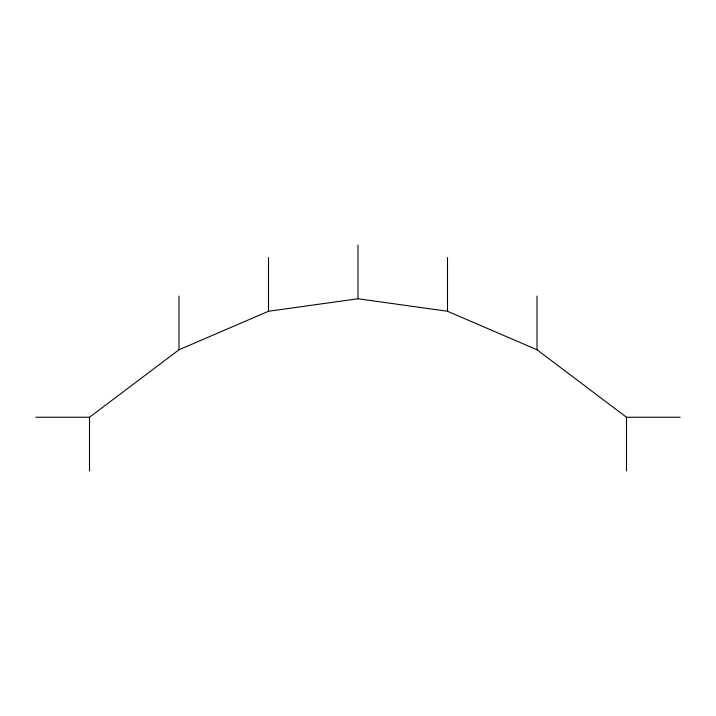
<?xml version="1.0" encoding="UTF-8"?>
<svg xmlns="http://www.w3.org/2000/svg" width="716" height="716" viewBox="0 0 716 716"><rect width="100%" height="100%" fill="white"/><g stroke="black" fill="none" stroke-linecap="round" stroke-linejoin="round"><path stroke-width="1.07" d="M35.8 417.249L89.5 417.249L179 349.766L268.5 311.263L358 298.751L447.5 311.263L537 349.766L626.5 417.249L680.2 417.249M626.5 417.249L626.5 470.949M537 296.066L537 349.766M447.5 257.563L447.5 311.263M358 245.051L358 298.751M268.5 257.563L268.5 311.263M179 296.066L179 349.766M89.5 417.249L89.5 470.949"/></g></svg>
